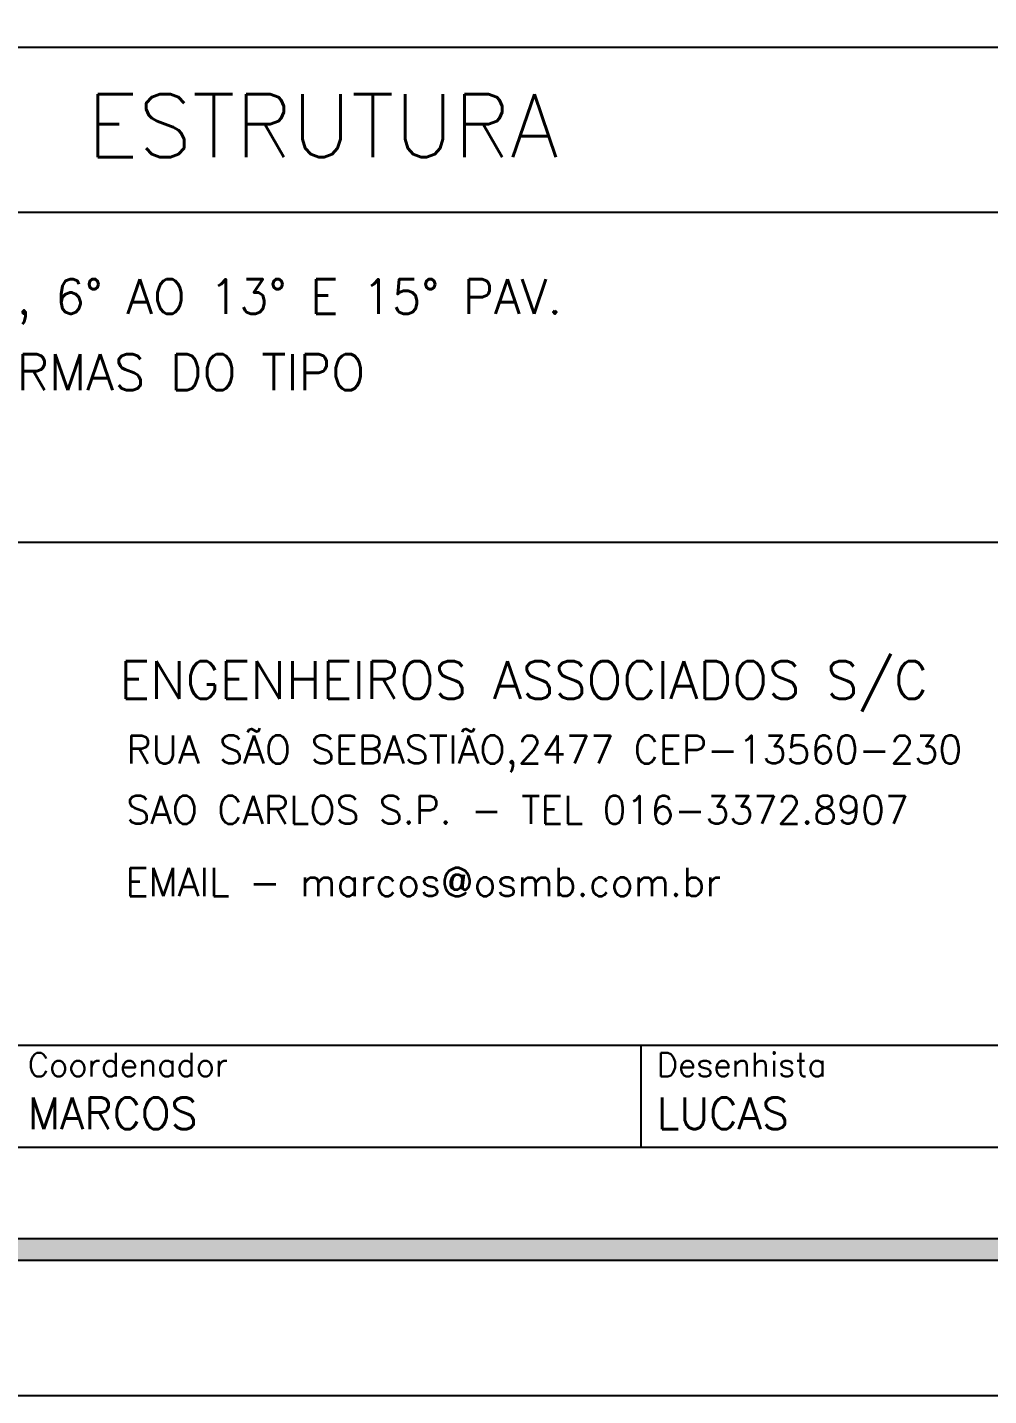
# Model space of a CAD drawing. Extents: x 187 to 6132, y -1204 to 3001.
# Drawn here: x 5436.4 to 5742, y -1204.3 to -769 of the extents above; entities that cross this region are included whole.
import ezdxf

# ---------------------------------------------------------------- set-up
doc = ezdxf.new("R2010")
doc.units = 0
doc.header["$LTSCALE"] = 100
doc.header["$MEASUREMENT"] = 0
doc.layers.get('0').update_dxf_attribs({"color": 245, "linetype": 'CONTINUOUS'})
for name, color, linetype in [('16', 5, 'CONTINUOUS'), ('9', 3, 'CONTINUOUS'), ('TEX1', 7, 'CONTINUOUS'), ('TEX2', 7, 'CONTINUOUS')]:
    doc.layers.add(name, color=color, linetype=linetype)
doc.styles.get("Standard").update_dxf_attribs({"font": 'ROMANS.SHX'})

# ---------------------------------------------------------------- blocks, each defined once
blk = doc.blocks.new('CARIMBO_UNION', base_point=(735.032049, -4583.115153))
for p, q in [((718.532049, -4575.465153), (734.032049, -4575.465153)), ((718.532049, -4576.515153), (734.032049, -4576.515153)), ((718.532049, -4578.615153), (734.032049, -4578.615153)), ((718.532049, -4581.815153), (734.032049, -4581.815153)), ((726.032049, -4582.465153), (726.032049, -4581.815153)), ((718.532049, -4582.465153), (734.032049, -4582.465153))]:
    blk.add_line(p, q)
at = {"layer": 'TEX1'}
for s, p in [('Coordenador', (722.132049, -4582.015153)), ('Desenhista', (726.132049, -4582.015153))]:
    blk.add_text(s, height=0.15, dxfattribs=at).set_placement(p)

msp = doc.modelspace()

# ---------------------------------------------------------------- linework, layer by layer
for points in [[(186.530458, -1204.290025), (6131.530458, -1204.290025), (6131.530458, 3000.709975), (186.530458, 3000.709975), (186.530458, -1204.290025)], [(6081.530458, -1154.290025), (6081.530458, -1161.290025), (304.530458, -1161.290025), (304.530458, 2957.709975), (6081.530458, 2957.709975), (6081.530458, 2950.709975), (311.530458, 2950.709975), (311.530458, -1154.290025), (6081.530458, -1154.290025)], [(311.530458, -1154.290025), (6081.530458, -1154.290025), (6081.530458, 2950.709975), (311.530458, 2950.709975), (311.530458, -1154.290025)]]:
    msp.add_lwpolyline(points)
for points in [[(6081.530458, -1161.290025), (304.530458, -1161.290025), (311.530458, -1154.290025)], [(6081.530458, -1161.290025), (311.530458, -1154.290025), (6081.530458, -1154.290025)]]:
    msp.add_solid(points)

# ---------------------------------------------------------------- block references
at = {"xscale": 50, "yscale": 50}
msp.add_blockref('CARIMBO_UNION', (6081.530458, -1157.790025), dxfattribs=at)

# ---------------------------------------------------------------- texts
for s, height, p in [('RUA SÃO SEBASTIÃO,2477 CEP-13560-230', 8.94, (5467.804593, -1003.256797)), ('SAO CARLOS S.P. - TEL 016-3372.8907', 8.88, (5467.804593, -1022.410505)), ('EMAIL - marcos@osmb.com.br', 9, (5467.54817, -1045.445076))]:
    msp.add_text(s, height=height).set_placement(p)
at = {"layer": '16', "color": 4}
for s, height, p in [('TIPO - PISO DO 3%%d, 4%%d, 6%%d AO 13%%d E 15%%d PAV.', 11, (5262.792946, -860.146109)), ('PLANTA BAIXA DAS FORMAS DO TIPO', 11.5, (5263.385806, -884.453363))]:
    msp.add_text(s, height=height, dxfattribs=at).set_placement(p)
at = {"layer": '9'}
msp.add_text('ENGENHEIROS ASSOCIADOS S/C', height=12, dxfattribs=at).set_placement((5465.641412, -982.629907))
at = {"layer": 'TEX1'}
for s, p in [('MARCOS', (5436.491598, -1119.484507)), ('LUCAS', (5636.491598, -1119.484507))]:
    msp.add_text(s, height=10, dxfattribs=at).set_placement(p)
at = {"layer": 'TEX2'}
msp.add_text('ESTRUTURA', height=20, dxfattribs=at).set_placement((5455.329937, -810.290025))

doc.saveas('drawing.dxf')
